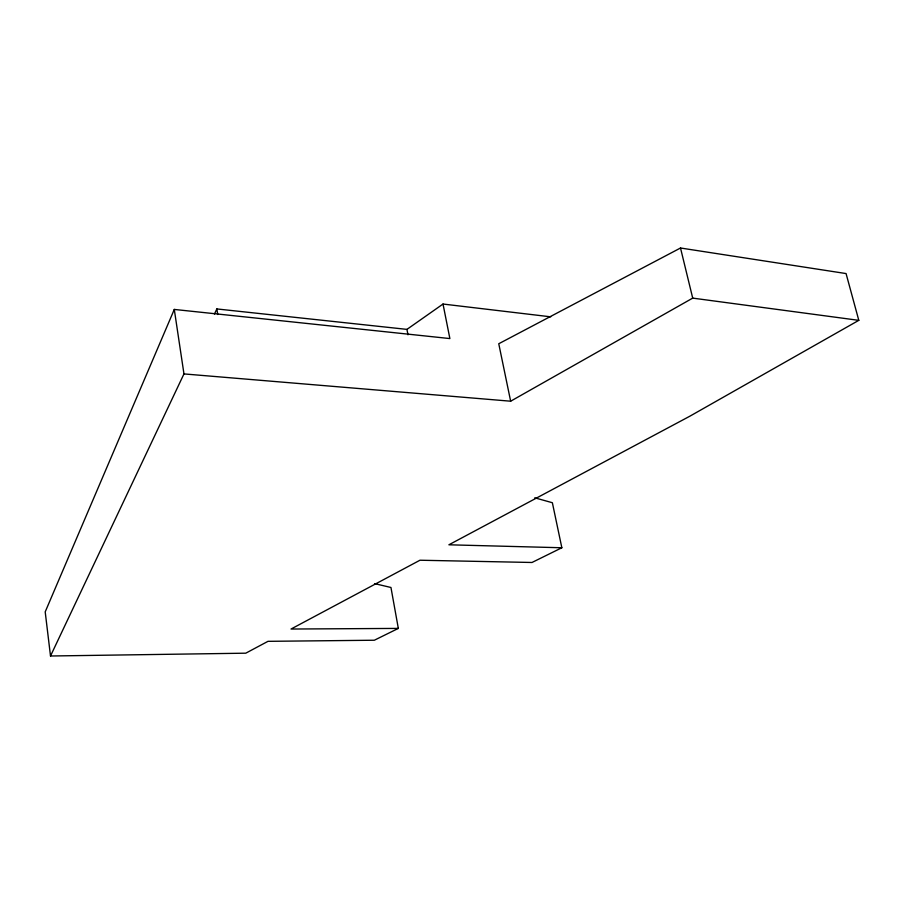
<?xml version="1.0" encoding="UTF-8"?>
<svg xmlns="http://www.w3.org/2000/svg" width="904" height="904" viewBox="0 0 904 904"><rect width="100%" height="100%" fill="white"/><g stroke="black" fill="none" stroke-linecap="round" stroke-linejoin="round"><path stroke-width="1.36" d="M550.728 316.829L443.016 304.038L449.876 338.571L174.291 309.439L45.2 611.872L50.511 655.999L245.775 653.185L267.991 641.331L374.335 640.235L398.325 628.404L390.957 587.487L374.527 583.6M50.511 655.999L183.964 373.917L174.291 309.439M214.44 314.038L216.858 308.942L406.947 329.384L443.016 304.038M183.964 373.917L510.647 401.206L498.759 343.746L680.509 248.001L846.065 273.562L858.8 320.344L689.899 416.179L448.892 544.796L561.847 547.756L552.367 502.726L534.772 497.81M510.647 401.206L692.713 298.117L858.8 320.344M561.847 547.756L531.993 562.48L419.953 560.231L291.02 629.037L398.325 628.404M680.509 248.001L692.713 298.117M406.947 329.384L407.975 334.785M216.858 308.942L217.74 314.502"/></g></svg>
